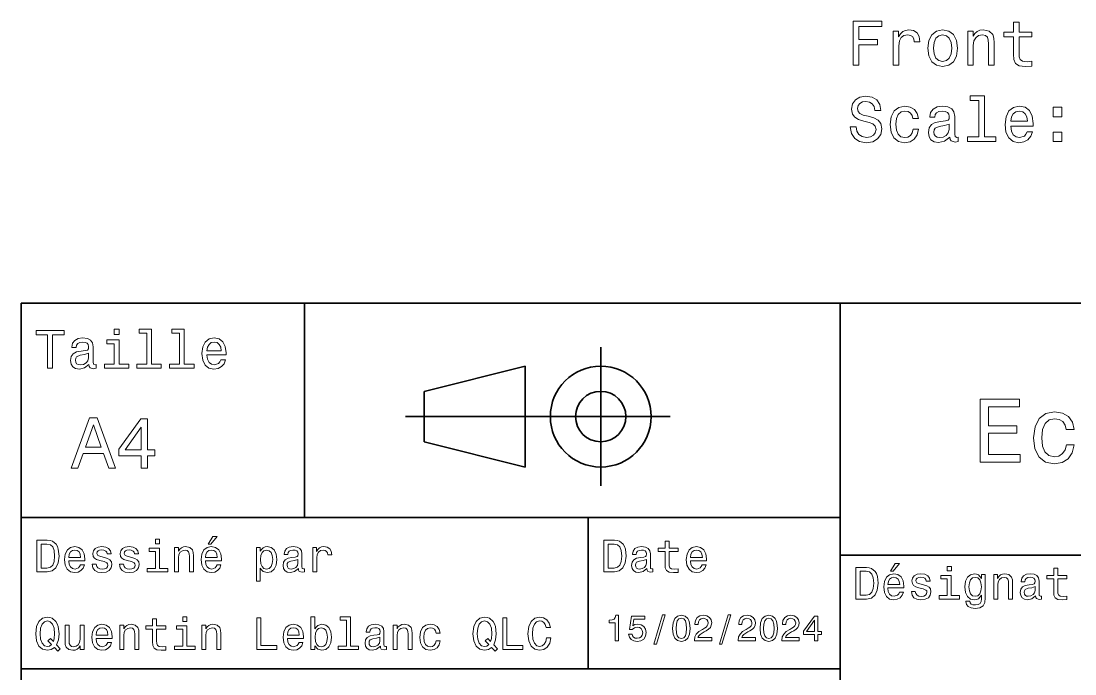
# Model space of a CAD drawing. Extents: x 0 to 297, y 0 to 210.
# Drawn here: x 97 to 180.6, y 40.6 to 92.4 of the extents above; entities that cross this region are included whole.
import ezdxf

# ---------------------------------------------------------------- set-up
doc = ezdxf.new("R2010")
doc.units = 0

msp = doc.modelspace()

# ---------------------------------------------------------------- linework, layer by layer
at = {"color": 7, "lineweight": 35}
for p, q in [((97, 10), (97, 70)), ((97, 70), (287, 70)), ((162, 10), (162, 70)), ((127.5, 61), (148.5, 61)), ((97, 53), (162, 53)), ((162, 50), (287, 50)), ((97, 41), (162, 41))]:
    msp.add_line(p, q, dxfattribs=at)
at = {"color": 7, "lineweight": 35, "ltscale": 0.425}
msp.add_line((119.5, 53), (119.5, 70), dxfattribs=at)
at = {"color": 7, "lineweight": 35, "ltscale": 0.275}
msp.add_line((143, 55.5), (143, 66.5), dxfattribs=at)
at = {"color": 7, "lineweight": 35, "ltscale": 0.206155}
for p, q in [((129, 63), (137, 65)), ((137, 57), (129, 59))]:
    msp.add_line(p, q, dxfattribs=at)
at = {"color": 7, "lineweight": 35, "ltscale": 0.2}
msp.add_line((137, 65), (137, 57), dxfattribs=at)
at = {"color": 7, "lineweight": 35, "ltscale": 0.1}
msp.add_line((129, 59), (129, 63), dxfattribs=at)
at = {"color": 7, "lineweight": 35, "ltscale": 0.3}
msp.add_line((142, 41), (142, 53), dxfattribs=at)
at = {"color": 7, "lineweight": 13}
for points in [[(163.023071, 88.860527), (163.492096, 88.860527), (163.492096, 90.469315), (164.964722, 90.469315), (164.964722, 90.887901), (163.492096, 90.887901), (163.492096, 91.936897), (165.302612, 91.936897), (165.302612, 92.360527), (163.023071, 92.360527)], [(175.752182, 91.099724), (175.752182, 89.743095), (175.78244, 89.304329), (175.923645, 89.00174), (176.20607, 88.825226), (176.685181, 88.764709), (177.209671, 88.789925), (177.209671, 89.17321), (176.826385, 89.142944), (176.478409, 89.183296), (176.291809, 89.309372), (176.211121, 89.521187), (176.195984, 89.818741), (176.195984, 91.099724), (177.209671, 91.099724), (177.209671, 91.477959), (176.195984, 91.477959), (176.195984, 92.269753), (175.752182, 92.269753), (175.752182, 91.477959), (174.985611, 91.477959), (174.985611, 91.099724)], [(166.215439, 88.860527), (166.659241, 88.860527), (166.659241, 90.408798), (166.704636, 90.781998), (166.840805, 91.049286), (167.062698, 91.21067), (167.360245, 91.266144), (167.582153, 91.230843), (167.748581, 91.129982), (167.849442, 90.958511), (167.88475, 90.726524), (168.333588, 90.726524), (168.273071, 91.135025), (168.106644, 91.427528), (167.829269, 91.604042), (167.451035, 91.664558), (167.193817, 91.624214), (166.971924, 91.523354), (166.775238, 91.351883), (166.618896, 91.119896), (166.618896, 91.568741), (166.215439, 91.568741)], [(168.953918, 90.212112), (169.034607, 89.59684), (169.266586, 89.142944), (169.63475, 88.860527), (170.128983, 88.764709), (170.618179, 88.860527), (170.986328, 89.137901), (171.218323, 89.591797), (171.304062, 90.212112), (171.218323, 90.827385), (170.986328, 91.286316), (170.618179, 91.563698), (170.128983, 91.664558), (169.63475, 91.563698), (169.266586, 91.281273), (169.034607, 90.827385)], [(169.407806, 90.217155), (169.453186, 90.671043), (169.594406, 90.998856), (169.82135, 91.200584), (170.128983, 91.271187), (170.43158, 91.200584), (170.658524, 91.003899), (170.799728, 90.671043), (170.850159, 90.217155), (170.799728, 89.758224), (170.658524, 89.425369), (170.43158, 89.22364), (170.128983, 89.158081), (169.82135, 89.22364), (169.594406, 89.425369), (169.453186, 89.758224)], [(172.121063, 88.860527), (172.564865, 88.860527), (172.564865, 90.423927), (172.610245, 90.781998), (172.7565, 91.044243), (172.983444, 91.205627), (173.286041, 91.266144), (173.528122, 91.215714), (173.679413, 91.079544), (173.755066, 90.8526), (173.780273, 90.550011), (173.780273, 88.860527), (174.224091, 88.860527), (174.224091, 90.640785), (174.203918, 90.998856), (174.113129, 91.29641), (173.815582, 91.568741), (173.351608, 91.664558), (173.094406, 91.629257), (172.877548, 91.53344), (172.690948, 91.372055), (172.544693, 91.155197), (172.544693, 91.568741), (172.121063, 91.568741)], [(163.260101, 83.968597), (162.801178, 83.968597), (162.902039, 83.434013), (163.154205, 83.040642), (163.542526, 82.803612), (164.067017, 82.71788), (164.586472, 82.798569), (164.974808, 83.02047), (165.221924, 83.368454), (165.312698, 83.827385), (165.237045, 84.240929), (165.025238, 84.508224), (164.682297, 84.684738), (164.223358, 84.815857), (163.829987, 84.911682), (163.572784, 85.022629), (163.426529, 85.184013), (163.381149, 85.436172), (163.426529, 85.663124), (163.557663, 85.834595), (163.759384, 85.950584), (164.036758, 85.990929), (164.319183, 85.940498), (164.541092, 85.804329), (164.687347, 85.577385), (164.75795, 85.269753), (165.216873, 85.269753), (165.216873, 85.279839), (165.136185, 85.753899), (164.899155, 86.106926), (164.525955, 86.328827), (164.021637, 86.404472), (163.567749, 86.328827), (163.214722, 86.117012), (162.987778, 85.7892), (162.907074, 85.36557), (162.972641, 84.987328), (163.164291, 84.730125), (163.466873, 84.558655), (163.880417, 84.427528), (164.288925, 84.311539), (164.596558, 84.200584), (164.783157, 84.0392), (164.848724, 83.776955), (164.788208, 83.509666), (164.631866, 83.307938), (164.394836, 83.181854), (164.087189, 83.14151), (163.744263, 83.196983), (163.48201, 83.358368), (163.315582, 83.620613)], [(173.003616, 86.061539), (173.003616, 83.186897), (172.090805, 83.186897), (172.090805, 82.813698), (174.355209, 82.813698), (174.355209, 83.186897), (173.447433, 83.186897), (173.447433, 86.434738), (172.307663, 86.434738), (172.307663, 86.061539)], [(167.773788, 84.624214), (168.212555, 84.624214), (168.12178, 85.027672), (167.904922, 85.345398), (167.567017, 85.542084), (167.128265, 85.617729), (166.644119, 85.516869), (166.275955, 85.234444), (166.043976, 84.775513), (165.963272, 84.16024), (166.038925, 83.550011), (166.265869, 83.096115), (166.623932, 82.813698), (167.113129, 82.71788), (167.546844, 82.793526), (167.88475, 83.005341), (168.11673, 83.338196), (168.217606, 83.781998), (167.793976, 83.781998), (167.718323, 83.49958), (167.577103, 83.287758), (167.375381, 83.156639), (167.128265, 83.116295), (166.820633, 83.181854), (166.598724, 83.383583), (166.462555, 83.711395), (166.41716, 84.175369), (166.462555, 84.629257), (166.60376, 84.957069), (166.830719, 85.158798), (167.128265, 85.229401), (167.390503, 85.184013), (167.587189, 85.068024), (167.718323, 84.876381)], [(170.693817, 83.166725), (170.693817, 83.151596), (170.71904, 82.980125), (170.794693, 82.859085), (171.112411, 82.763268), (171.359528, 82.803612), (171.359528, 83.146553), (171.253616, 83.131424), (171.112411, 83.196983), (171.087189, 83.398712), (171.087189, 84.800728), (171.026672, 85.158798), (170.850159, 85.410957), (170.542526, 85.562256), (170.10881, 85.617729), (169.685181, 85.557213), (169.372498, 85.385742), (169.175812, 85.118454), (169.110245, 84.765427), (169.110245, 84.735168), (169.508667, 84.735168), (169.543976, 84.946983), (169.654922, 85.098282), (169.836472, 85.189056), (170.093674, 85.224358), (170.340805, 85.199142), (170.517319, 85.123497), (170.623215, 84.992371), (170.658524, 84.810814), (170.638351, 84.598999), (170.557663, 84.493095), (170.355927, 84.442657), (169.977692, 84.402313), (169.543976, 84.311539), (169.236328, 84.150154), (169.054779, 83.897995), (168.999298, 83.524796), (169.049728, 83.19194), (169.20607, 82.944824), (169.458237, 82.788483), (169.806213, 82.733009), (170.275238, 82.838913)], [(175.54541, 84.0392), (177.320633, 84.0392), (177.325668, 84.245972), (177.24498, 84.825943), (177.023071, 85.259666), (176.670044, 85.521912), (176.201035, 85.617729), (175.742096, 85.516869), (175.389069, 85.234444), (175.162125, 84.775513), (175.081436, 84.170326), (175.157074, 83.550011), (175.384033, 83.096115), (175.73201, 82.813698), (176.185898, 82.71788), (176.579269, 82.78344), (176.902039, 82.95491), (177.139069, 83.227242), (177.275238, 83.590355), (176.836472, 83.590355), (176.745697, 83.388626), (176.614578, 83.237328), (176.241379, 83.116295), (175.953918, 83.171768), (175.737045, 83.348282), (175.59584, 83.635742), (175.54541, 84.024071)], [(178.889069, 84.77047), (179.585037, 84.77047), (179.585037, 85.521912), (178.889069, 85.521912)], [(175.54541, 84.412399), (175.600891, 84.760384), (175.737045, 85.017586), (175.943817, 85.173927), (176.216156, 85.229401), (176.483444, 85.173927), (176.690216, 85.017586), (176.816299, 84.760384), (176.861694, 84.412399)], [(170.643387, 83.761826), (170.58287, 83.49958), (170.421494, 83.297844), (170.179413, 83.166725), (169.881866, 83.121338), (169.690216, 83.146553), (169.554062, 83.227242), (169.468323, 83.368454), (169.4431, 83.56514), (169.463272, 83.741653), (169.543976, 83.867729), (169.86673, 84.008942), (170.275238, 84.069458), (170.643387, 84.190498)], [(178.889069, 82.813698), (179.585037, 82.813698), (179.585037, 83.56514), (178.889069, 83.56514)], [(99.102303, 64.837173), (99.5, 64.837173), (99.5, 67.47406), (100.407784, 67.47406), (100.407784, 67.837173), (98.190201, 67.837173), (98.190201, 67.47406), (99.102303, 67.47406)], [(104.786743, 67.940918), (104.384727, 67.940918), (104.384727, 67.508644), (104.786743, 67.508644)], [(106.969742, 67.621033), (106.969742, 65.157059), (106.187317, 65.157059), (106.187317, 64.837173), (108.128242, 64.837173), (108.128242, 65.157059), (107.350143, 65.157059), (107.350143, 67.940918), (106.373199, 67.940918), (106.373199, 67.621033)], [(109.572044, 67.621033), (109.572044, 65.157059), (108.789627, 65.157059), (108.789627, 64.837173), (110.730545, 64.837173), (110.730545, 65.157059), (109.952454, 65.157059), (109.952454, 67.940918), (108.975502, 67.940918), (108.975502, 67.621033)], [(102.387611, 65.139771), (102.387611, 65.126801), (102.409225, 64.979828), (102.47406, 64.876076), (102.746399, 64.793945), (102.958214, 64.828529), (102.958214, 65.122475), (102.867432, 65.109505), (102.746399, 65.165703), (102.724785, 65.338615), (102.724785, 66.540344), (102.672913, 66.84726), (102.521614, 67.0634), (102.257927, 67.193085), (101.886169, 67.240631), (101.523056, 67.188759), (101.255043, 67.041786), (101.086456, 66.812675), (101.030258, 66.510086), (101.030258, 66.484146), (101.371758, 66.484146), (101.402016, 66.665703), (101.497116, 66.795387), (101.65274, 66.873199), (101.873199, 66.903458), (102.085014, 66.881844), (102.236313, 66.817001), (102.327087, 66.704605), (102.357346, 66.548988), (102.340057, 66.367432), (102.270897, 66.276657), (102.097984, 66.233429), (101.773773, 66.198845), (101.402016, 66.121033), (101.138329, 65.982704), (100.982712, 65.766571), (100.935158, 65.446686), (100.978386, 65.161385), (101.112389, 64.949562), (101.328529, 64.815559), (101.626801, 64.768013), (102.028816, 64.858788)], [(104.773773, 65.157059), (104.773773, 67.080688), (103.796829, 67.080688), (103.796829, 66.756485), (104.393372, 66.756485), (104.393372, 65.157059), (103.615273, 65.157059), (103.615273, 64.837173), (105.560516, 64.837173), (105.560516, 65.157059)], [(111.750717, 65.887604), (113.272339, 65.887604), (113.276657, 66.064842), (113.207497, 66.561958), (113.017288, 66.933716), (112.714699, 67.158501), (112.312683, 67.240631), (111.919312, 67.154175), (111.616714, 66.912102), (111.422188, 66.51873), (111.353027, 66), (111.41787, 65.4683), (111.612396, 65.079247), (111.91066, 64.837173), (112.299713, 64.755043), (112.636887, 64.811234), (112.913544, 64.958214), (113.116714, 65.191643), (113.233429, 65.502876), (112.857346, 65.502876), (112.779541, 65.329971), (112.667145, 65.200287), (112.34726, 65.096542), (112.100868, 65.144089), (111.914986, 65.295387), (111.793945, 65.541786), (111.750717, 65.874634)], [(111.750717, 66.207489), (111.798271, 66.50576), (111.914986, 66.726219), (112.092216, 66.860229), (112.325653, 66.907776), (112.554756, 66.860229), (112.731987, 66.726219), (112.840057, 66.50576), (112.878967, 66.207489)], [(102.344383, 65.649857), (102.292511, 65.425072), (102.154182, 65.252159), (101.946686, 65.139771), (101.691643, 65.100861), (101.527374, 65.122475), (101.41066, 65.191643), (101.337173, 65.312675), (101.315559, 65.481262), (101.332855, 65.632561), (101.402016, 65.740631), (101.678673, 65.861671), (102.028816, 65.913544), (102.344383, 66.017288)], [(173.109512, 57.381123), (176.279541, 57.381123), (176.279541, 57.986309), (173.772339, 57.986309), (173.772339, 59.679394), (176.005768, 59.679394), (176.005768, 60.277374), (173.772339, 60.277374), (173.772339, 61.775936), (176.221893, 61.775936), (176.221893, 62.381123), (173.109512, 62.381123)], [(179.932281, 59.967579), (180.559082, 59.967579), (180.429398, 60.543945), (180.119598, 60.997837), (179.636887, 61.278816), (179.010086, 61.386887), (178.318436, 61.242794), (177.792511, 60.839336), (177.46109, 60.183716), (177.345825, 59.304752), (177.453888, 58.432995), (177.778091, 57.78458), (178.289627, 57.381123), (178.988464, 57.244236), (179.608063, 57.352303), (180.090775, 57.6549), (180.42218, 58.130402), (180.566284, 58.764408), (179.96109, 58.764408), (179.853027, 58.36095), (179.651291, 58.058357), (179.363113, 57.871037), (179.010086, 57.8134), (178.570602, 57.907059), (178.253601, 58.195244), (178.059082, 58.663544), (177.994232, 59.326366), (178.059082, 59.974781), (178.260803, 60.443081), (178.585007, 60.731266), (179.010086, 60.83213), (179.38472, 60.767288), (179.66571, 60.601585), (179.853027, 60.327808)], [(100.982712, 56.9049), (101.51297, 56.9049), (101.933716, 58.080692), (103.530258, 58.080692), (103.951012, 56.9049), (104.492798, 56.9049), (103.028816, 60.910664), (102.440926, 60.910664)], [(102.118156, 58.570606), (102.734871, 60.334293), (103.351585, 58.570606)], [(106.521614, 56.9049), (107.040344, 56.9049), (107.040344, 57.896255), (107.610954, 57.896255), (107.610954, 58.357349), (107.040344, 58.357349), (107.040344, 60.818443), (106.515854, 60.818443), (104.763687, 58.403458), (104.763687, 57.896255), (106.521614, 57.896255)], [(105.247841, 58.357349), (106.521614, 60.149857), (106.521614, 58.357349)], [(99.080688, 51.190563), (98.248558, 51.190563), (98.248558, 48.690563), (99.080688, 48.690563), (99.473343, 48.769814), (99.765129, 49.011169), (99.945244, 49.40382), (100.010086, 49.940563), (99.952446, 50.488113), (99.880402, 50.70425), (99.779541, 50.877163), (99.487755, 51.111313), (99.296829, 51.168949)], [(107.992798, 51.27702), (107.657784, 51.27702), (107.657784, 50.916786), (107.992798, 50.916786)], [(111.84726, 50.88797), (112.059799, 50.88797), (112.560516, 51.500362), (112.207489, 51.500362)], [(144.080688, 51.190563), (143.248566, 51.190563), (143.248566, 48.690563), (144.080688, 48.690563), (144.473343, 48.769814), (144.765137, 49.011169), (144.945251, 49.40382), (145.010086, 49.940563), (144.952454, 50.488113), (144.880402, 50.70425), (144.779541, 50.877163), (144.487747, 51.111313), (144.296829, 51.168949)], [(148.100861, 50.289986), (148.100861, 49.320965), (148.122482, 49.007565), (148.223343, 48.791428), (148.425079, 48.665348), (148.767288, 48.62212), (149.141937, 48.640129), (149.141937, 48.913906), (148.868149, 48.892292), (148.619598, 48.921112), (148.486313, 49.011169), (148.42868, 49.162464), (148.417862, 49.375), (148.417862, 50.289986), (149.141937, 50.289986), (149.141937, 50.560158), (148.417862, 50.560158), (148.417862, 51.125721), (148.100861, 51.125721), (148.100861, 50.560158), (147.553314, 50.560158), (147.553314, 50.289986)], [(99.055473, 50.891571), (99.329254, 50.837536), (99.516571, 50.671829), (99.628242, 50.376442), (99.664268, 49.940563), (99.624641, 49.519093), (99.51297, 49.223705), (99.322044, 49.047192), (99.055473, 48.989555), (98.583572, 48.989555), (98.583572, 50.891571)], [(100.784584, 49.565922), (102.052597, 49.565922), (102.056198, 49.713619), (101.998558, 50.127884), (101.840057, 50.437683), (101.587898, 50.625), (101.252884, 50.693443), (100.925072, 50.621399), (100.672913, 50.41967), (100.510803, 50.091862), (100.453171, 49.659584), (100.507202, 49.216499), (100.669312, 48.892292), (100.91787, 48.690563), (101.242073, 48.62212), (101.523056, 48.668949), (101.753601, 48.791428), (101.922913, 48.98595), (102.020172, 49.245319), (101.706772, 49.245319), (101.64193, 49.101227), (101.548271, 48.993156), (101.2817, 48.9067), (101.07637, 48.946327), (100.921471, 49.072407), (100.820602, 49.27774), (100.784584, 49.555115)], [(100.784584, 49.832493), (100.824211, 50.081055), (100.921471, 50.264771), (101.069168, 50.376442), (101.263687, 50.416069), (101.454613, 50.376442), (101.602303, 50.264771), (101.69236, 50.081055), (101.724785, 49.832493)], [(103.623199, 49.818085), (103.317001, 49.890129), (103.090057, 49.972984), (103.014412, 50.142292), (103.036026, 50.261169), (103.111671, 50.347622), (103.234146, 50.401657), (103.41066, 50.423271), (103.579971, 50.401657), (103.713257, 50.336815), (103.799713, 50.239555), (103.835732, 50.109871), (104.145531, 50.109871), (104.145531, 50.117077), (104.091499, 50.351227), (103.943802, 50.534943), (103.713257, 50.650219), (103.41066, 50.693443), (103.104469, 50.650219), (102.881126, 50.531342), (102.740631, 50.354828), (102.697403, 50.131485), (102.729828, 49.915348), (102.830688, 49.76405), (102.996399, 49.655983), (103.237755, 49.580334), (103.590775, 49.493877), (103.806915, 49.40382), (103.864555, 49.331772), (103.886169, 49.223705), (103.853745, 49.09042), (103.767288, 48.989555), (103.626801, 48.924713), (103.439484, 48.903099), (103.241356, 48.924713), (103.09726, 49.000362), (103, 49.122841), (102.960373, 49.292149), (102.654175, 49.292149), (102.704613, 49.003963), (102.852303, 48.795029), (103.086456, 48.668949), (103.41066, 48.62212), (103.749283, 48.668949), (103.997841, 48.795029), (104.149139, 48.996758), (104.203171, 49.259727), (104.163544, 49.486671), (104.051872, 49.641571), (103.868156, 49.742435)], [(105.791786, 49.818085), (105.485588, 49.890129), (105.258644, 49.972984), (105.182999, 50.142292), (105.204613, 50.261169), (105.280258, 50.347622), (105.40274, 50.401657), (105.579254, 50.423271), (105.748558, 50.401657), (105.881844, 50.336815), (105.9683, 50.239555), (106.004326, 50.109871), (106.314117, 50.109871), (106.314117, 50.117077), (106.260086, 50.351227), (106.112396, 50.534943), (105.881844, 50.650219), (105.579254, 50.693443), (105.273056, 50.650219), (105.049713, 50.531342), (104.909225, 50.354828), (104.865997, 50.131485), (104.898415, 49.915348), (104.999283, 49.76405), (105.164986, 49.655983), (105.406342, 49.580334), (105.759369, 49.493877), (105.975502, 49.40382), (106.033142, 49.331772), (106.054756, 49.223705), (106.022339, 49.09042), (105.935883, 48.989555), (105.795387, 48.924713), (105.60807, 48.903099), (105.409943, 48.924713), (105.265854, 49.000362), (105.168587, 49.122841), (105.12896, 49.292149), (104.822769, 49.292149), (104.873199, 49.003963), (105.020897, 48.795029), (105.255043, 48.668949), (105.579254, 48.62212), (105.91787, 48.668949), (106.166428, 48.795029), (106.317726, 48.996758), (106.371758, 49.259727), (106.33213, 49.486671), (106.220459, 49.641571), (106.036743, 49.742435)], [(107.981987, 48.957134), (107.981987, 50.560158), (107.16787, 50.560158), (107.16787, 50.289986), (107.664986, 50.289986), (107.664986, 48.957134), (107.016571, 48.957134), (107.016571, 48.690563), (108.637611, 48.690563), (108.637611, 48.957134)], [(109.181557, 48.690563), (109.498558, 48.690563), (109.498558, 49.807278), (109.530983, 50.063042), (109.635445, 50.250362), (109.797546, 50.365635), (110.013687, 50.408863), (110.1866, 50.372841), (110.29467, 50.275578), (110.348701, 50.113472), (110.366714, 49.897335), (110.366714, 48.690563), (110.683716, 48.690563), (110.683716, 49.962177), (110.669312, 50.217941), (110.604469, 50.430477), (110.39193, 50.625), (110.060516, 50.693443), (109.876801, 50.668228), (109.721901, 50.599785), (109.588615, 50.484512), (109.484146, 50.329613), (109.484146, 50.625), (109.181557, 50.625)], [(111.627518, 49.565922), (112.895531, 49.565922), (112.899132, 49.713619), (112.841499, 50.127884), (112.682999, 50.437683), (112.430832, 50.625), (112.095825, 50.693443), (111.768013, 50.621399), (111.515854, 50.41967), (111.353745, 50.091862), (111.296112, 49.659584), (111.350143, 49.216499), (111.512245, 48.892292), (111.760803, 48.690563), (112.085014, 48.62212), (112.365997, 48.668949), (112.596542, 48.791428), (112.765854, 48.98595), (112.863113, 49.245319), (112.549713, 49.245319), (112.484871, 49.101227), (112.391212, 48.993156), (112.124641, 48.9067), (111.919312, 48.946327), (111.764412, 49.072407), (111.663544, 49.27774), (111.627518, 49.555115)], [(111.627518, 49.832493), (111.667145, 50.081055), (111.764412, 50.264771), (111.912102, 50.376442), (112.106628, 50.416069), (112.297546, 50.376442), (112.445244, 50.264771), (112.535301, 50.081055), (112.567726, 49.832493)], [(115.986313, 50.326012), (115.986313, 50.625), (115.669312, 50.625), (115.669312, 47.941284), (115.986313, 47.941284), (115.986313, 48.98595), (116.097984, 48.816643), (116.22406, 48.704971), (116.541069, 48.62212), (116.843658, 48.690563), (117.081413, 48.895893), (117.236313, 49.2201), (117.293945, 49.659584), (117.236313, 50.095463), (117.081413, 50.41967), (116.843658, 50.621399), (116.541069, 50.693443), (116.368156, 50.671829), (116.220459, 50.603386), (116.094383, 50.488113)], [(116.48703, 48.9067), (116.274498, 48.953533), (116.119598, 49.097622), (116.022339, 49.331772), (115.989914, 49.659584), (116.022339, 49.983791), (116.119598, 50.217941), (116.274498, 50.358429), (116.48703, 50.408863), (116.681557, 50.358429), (116.836456, 50.21434), (116.933716, 49.98019), (116.969742, 49.659584), (116.933716, 49.335377), (116.836456, 49.097622), (116.681557, 48.953533)], [(119.005043, 48.942726), (119.005043, 48.931919), (119.023056, 48.809441), (119.077087, 48.722984), (119.304031, 48.654541), (119.480545, 48.683357), (119.480545, 48.928314), (119.4049, 48.917507), (119.304031, 48.96434), (119.286026, 49.108429), (119.286026, 50.109871), (119.242798, 50.365635), (119.116714, 50.54575), (118.896973, 50.65382), (118.587173, 50.693443), (118.284584, 50.650219), (118.061241, 50.52774), (117.920746, 50.336815), (117.873917, 50.084656), (117.873917, 50.063042), (118.158501, 50.063042), (118.183716, 50.21434), (118.26297, 50.322407), (118.392654, 50.387249), (118.57637, 50.412464), (118.752884, 50.394455), (118.878967, 50.34042), (118.954613, 50.246758), (118.979828, 50.117077), (118.965416, 49.965778), (118.907784, 49.890129), (118.763687, 49.854107), (118.493515, 49.825291), (118.183716, 49.760448), (117.963974, 49.645176), (117.834297, 49.465057), (117.79467, 49.19849), (117.830688, 48.960735), (117.942368, 48.784222), (118.122482, 48.67255), (118.37104, 48.632927), (118.706055, 48.708576)], [(120.143372, 48.690563), (120.460373, 48.690563), (120.460373, 49.796471), (120.492798, 50.063042), (120.590057, 50.253963), (120.748558, 50.369236), (120.961098, 50.408863), (121.119598, 50.383648), (121.238472, 50.3116), (121.310516, 50.189121), (121.335739, 50.023415), (121.656342, 50.023415), (121.613113, 50.315205), (121.49424, 50.524136), (121.296112, 50.650219), (121.02594, 50.693443), (120.842224, 50.664627), (120.683716, 50.592579), (120.543228, 50.4701), (120.431557, 50.304398), (120.431557, 50.625), (120.143372, 50.625)], [(144.055481, 50.891571), (144.329254, 50.837536), (144.516571, 50.671829), (144.628235, 50.376442), (144.664261, 49.940563), (144.624634, 49.519093), (144.51297, 49.223705), (144.322052, 49.047192), (144.055481, 48.989555), (143.583572, 48.989555), (143.583572, 50.891571)], [(146.656342, 48.942726), (146.656342, 48.931919), (146.674347, 48.809441), (146.728394, 48.722984), (146.955338, 48.654541), (147.131851, 48.683357), (147.131851, 48.928314), (147.056198, 48.917507), (146.955338, 48.96434), (146.937317, 49.108429), (146.937317, 50.109871), (146.894089, 50.365635), (146.768005, 50.54575), (146.548264, 50.65382), (146.23848, 50.693443), (145.935883, 50.650219), (145.71254, 50.52774), (145.572052, 50.336815), (145.525223, 50.084656), (145.525223, 50.063042), (145.809799, 50.063042), (145.835022, 50.21434), (145.914261, 50.322407), (146.043945, 50.387249), (146.227661, 50.412464), (146.404175, 50.394455), (146.530258, 50.34042), (146.605911, 50.246758), (146.631119, 50.117077), (146.616714, 49.965778), (146.559082, 49.890129), (146.414978, 49.854107), (146.144806, 49.825291), (145.835022, 49.760448), (145.61528, 49.645176), (145.485596, 49.465057), (145.445969, 49.19849), (145.481995, 48.960735), (145.593658, 48.784222), (145.773773, 48.67255), (146.022339, 48.632927), (146.357346, 48.708576)], [(150.121765, 49.565922), (151.389771, 49.565922), (151.393372, 49.713619), (151.335739, 50.127884), (151.177231, 50.437683), (150.925079, 50.625), (150.590057, 50.693443), (150.262253, 50.621399), (150.010086, 50.41967), (149.847977, 50.091862), (149.790344, 49.659584), (149.844376, 49.216499), (150.006485, 48.892292), (150.255051, 48.690563), (150.579254, 48.62212), (150.860229, 48.668949), (151.090775, 48.791428), (151.260086, 48.98595), (151.357346, 49.245319), (151.043945, 49.245319), (150.979111, 49.101227), (150.885452, 48.993156), (150.618881, 48.9067), (150.413544, 48.946327), (150.258652, 49.072407), (150.157776, 49.27774), (150.121765, 49.555115)], [(150.121765, 49.832493), (150.161377, 50.081055), (150.258652, 50.264771), (150.406342, 50.376442), (150.600861, 50.416069), (150.791794, 50.376442), (150.939484, 50.264771), (151.029541, 50.081055), (151.061966, 49.832493)], [(118.969025, 49.367798), (118.925797, 49.180477), (118.810516, 49.036385), (118.637611, 48.942726), (118.425072, 48.910305), (118.288185, 48.928314), (118.190926, 48.98595), (118.129684, 49.086815), (118.111671, 49.227306), (118.126083, 49.353386), (118.183716, 49.443443), (118.414268, 49.544312), (118.706055, 49.587536), (118.969025, 49.673992)], [(146.620316, 49.367798), (146.577087, 49.180477), (146.461823, 49.036385), (146.28891, 48.942726), (146.07637, 48.910305), (145.939484, 48.928314), (145.842224, 48.98595), (145.780975, 49.086815), (145.76297, 49.227306), (145.777374, 49.353386), (145.835022, 49.443443), (146.065567, 49.544312), (146.357346, 49.587536), (146.620316, 49.673992)], [(164.080688, 49.030979), (163.248566, 49.030979), (163.248566, 46.530979), (164.080688, 46.530979), (164.473343, 46.610229), (164.765137, 46.851585), (164.945251, 47.244236), (165.010086, 47.780979), (164.952454, 48.328529), (164.880402, 48.544666), (164.779541, 48.717579), (164.487747, 48.951729), (164.296829, 49.009365)], [(164.055481, 48.731987), (164.329254, 48.677952), (164.516571, 48.512245), (164.628235, 48.216858), (164.664261, 47.780979), (164.624634, 47.359509), (164.51297, 47.064121), (164.322052, 46.887608), (164.055481, 46.829971), (163.583572, 46.829971), (163.583572, 48.731987)], [(165.784576, 47.406338), (167.052597, 47.406338), (167.056198, 47.554035), (166.998566, 47.9683), (166.840057, 48.278099), (166.587891, 48.465416), (166.252884, 48.533859), (165.925079, 48.461815), (165.672913, 48.260086), (165.510803, 47.932278), (165.453171, 47.5), (165.507202, 47.056915), (165.669312, 46.732708), (165.917862, 46.530979), (166.242081, 46.462536), (166.523056, 46.509365), (166.753601, 46.631844), (166.922913, 46.826366), (167.020172, 47.085735), (166.706772, 47.085735), (166.641937, 46.941643), (166.548264, 46.833572), (166.281708, 46.747116), (166.07637, 46.786743), (165.921463, 46.912823), (165.820602, 47.118156), (165.784576, 47.395531)], [(166.004318, 48.728386), (166.216858, 48.728386), (166.717575, 49.340778), (166.364548, 49.340778)], [(168.623199, 47.658501), (168.317001, 47.730545), (168.090057, 47.8134), (168.014404, 47.982708), (168.036026, 48.101585), (168.111664, 48.188038), (168.234146, 48.242073), (168.41066, 48.263687), (168.579971, 48.242073), (168.713257, 48.177231), (168.799713, 48.079971), (168.835739, 47.950287), (169.145538, 47.950287), (169.145538, 47.957493), (169.091492, 48.191643), (168.943802, 48.375359), (168.713257, 48.490635), (168.41066, 48.533859), (168.104462, 48.490635), (167.881119, 48.371758), (167.740631, 48.195244), (167.697403, 47.971901), (167.729828, 47.755764), (167.830688, 47.604465), (167.996399, 47.496399), (168.237747, 47.42075), (168.590775, 47.334293), (168.806915, 47.244236), (168.864548, 47.172188), (168.886169, 47.064121), (168.853745, 46.930836), (168.767288, 46.829971), (168.626801, 46.765129), (168.439484, 46.743515), (168.241348, 46.765129), (168.09726, 46.840778), (168, 46.963257), (167.960373, 47.132565), (167.654175, 47.132565), (167.704605, 46.844379), (167.85231, 46.635445), (168.086456, 46.509365), (168.41066, 46.462536), (168.749283, 46.509365), (168.997833, 46.635445), (169.149139, 46.837173), (169.203171, 47.100143), (169.163544, 47.327087), (169.05188, 47.481987), (168.868149, 47.582851)], [(170.824203, 49.117435), (170.489197, 49.117435), (170.489197, 48.757202), (170.824203, 48.757202)], [(173.518738, 46.617435), (173.518738, 48.465416), (173.216141, 48.465416), (173.216141, 48.152016), (172.967575, 48.4366), (172.816284, 48.508644), (172.646973, 48.533859), (172.340775, 48.461815), (172.103027, 48.260086), (171.94812, 47.935879), (171.894089, 47.5), (171.94812, 47.060516), (172.103027, 46.736309), (172.340775, 46.530979), (172.646973, 46.462536), (172.819885, 46.487751), (172.963974, 46.552593), (173.216141, 46.826366), (173.216141, 46.552593), (173.187317, 46.336456), (173.108063, 46.181557), (172.956772, 46.091499), (172.729828, 46.059078), (172.531708, 46.080692), (172.391205, 46.134727), (172.30835, 46.228386), (172.283142, 46.354465), (171.976944, 46.354465), (171.976944, 46.340057), (172.023773, 46.109509), (172.167862, 45.9366), (172.398407, 45.824928), (172.711823, 45.785301), (173.086456, 45.839336), (173.335022, 45.990635), (173.47551, 46.253601)], [(174.181549, 46.530979), (174.498566, 46.530979), (174.498566, 47.647694), (174.530975, 47.903458), (174.635452, 48.090778), (174.797546, 48.206051), (175.013687, 48.249279), (175.1866, 48.213257), (175.294662, 48.115993), (175.348709, 47.953888), (175.366714, 47.737751), (175.366714, 46.530979), (175.683716, 46.530979), (175.683716, 47.802593), (175.669312, 48.058357), (175.604462, 48.270893), (175.391937, 48.465416), (175.060516, 48.533859), (174.876801, 48.508644), (174.721909, 48.440201), (174.588623, 48.324928), (174.484146, 48.170029), (174.484146, 48.465416), (174.181549, 48.465416)], [(177.499283, 46.783142), (177.499283, 46.772335), (177.517288, 46.649857), (177.57132, 46.5634), (177.798264, 46.494957), (177.974777, 46.523773), (177.974777, 46.76873), (177.899139, 46.757923), (177.798264, 46.804756), (177.780258, 46.948845), (177.780258, 47.950287), (177.73703, 48.206051), (177.610947, 48.386166), (177.391205, 48.494236), (177.081406, 48.533859), (176.778824, 48.490635), (176.555481, 48.368156), (176.414978, 48.177231), (176.368149, 47.925072), (176.368149, 47.903458), (176.65274, 47.903458), (176.677948, 48.054756), (176.757202, 48.162823), (176.886887, 48.227665), (177.070602, 48.25288), (177.247116, 48.234871), (177.373199, 48.180836), (177.448853, 48.087173), (177.47406, 47.957493), (177.459656, 47.806194), (177.402023, 47.730545), (177.257919, 47.694523), (176.987747, 47.665707), (176.677948, 47.600864), (176.458206, 47.485592), (176.328537, 47.305473), (176.28891, 47.038906), (176.324921, 46.801151), (176.4366, 46.624638), (176.616714, 46.512966), (176.86528, 46.473343), (177.200287, 46.548992)], [(178.943802, 48.130402), (178.943802, 47.161381), (178.965424, 46.84798), (179.066284, 46.631844), (179.268005, 46.505764), (179.610229, 46.462536), (179.984863, 46.480545), (179.984863, 46.754322), (179.71109, 46.732708), (179.46254, 46.761528), (179.329254, 46.851585), (179.271606, 47.00288), (179.260803, 47.215416), (179.260803, 48.130402), (179.984863, 48.130402), (179.984863, 48.400574), (179.260803, 48.400574), (179.260803, 48.966137), (178.943802, 48.966137), (178.943802, 48.400574), (178.396255, 48.400574), (178.396255, 48.130402)], [(165.784576, 47.672909), (165.824203, 47.921471), (165.921463, 48.105186), (166.069168, 48.216858), (166.263687, 48.256485), (166.454605, 48.216858), (166.60231, 48.105186), (166.692368, 47.921471), (166.724777, 47.672909)], [(170.8134, 46.79755), (170.8134, 48.400574), (169.999283, 48.400574), (169.999283, 48.130402), (170.496399, 48.130402), (170.496399, 46.79755), (169.847977, 46.79755), (169.847977, 46.530979), (171.469025, 46.530979), (171.469025, 46.79755)], [(172.221909, 47.5), (172.254318, 47.820606), (172.351593, 48.058357), (172.502884, 48.198845), (172.704605, 48.249279), (172.917145, 48.198845), (173.075653, 48.058357), (173.172913, 47.820606), (173.208939, 47.5), (173.172913, 47.172188), (173.075653, 46.938038), (172.917145, 46.793949), (172.704605, 46.747116), (172.502884, 46.793949), (172.351593, 46.938038), (172.254318, 47.175793)], [(177.463257, 47.208214), (177.420029, 47.020893), (177.304749, 46.876801), (177.131851, 46.783142), (176.919312, 46.750721), (176.782425, 46.76873), (176.68515, 46.826366), (176.623917, 46.927231), (176.605911, 47.067722), (176.620316, 47.193802), (176.677948, 47.283859), (176.908508, 47.384727), (177.200287, 47.427952), (177.463257, 47.514408)], [(144.14122, 43.224785), (144.403458, 43.224785), (144.403458, 45.239193), (144.207504, 45.239193), (144.155624, 45.0634), (144.05188, 44.945248), (143.893372, 44.876083), (143.674362, 44.853027), (143.674362, 44.648415), (144.14122, 44.648415)], [(145.213257, 43.746399), (145.276657, 43.510086), (145.417877, 43.325649), (145.625366, 43.210377), (145.890488, 43.167149), (146.181564, 43.219021), (146.409225, 43.360233), (146.553314, 43.585014), (146.608078, 43.873199), (146.559082, 44.141212), (146.420761, 44.351585), (146.20462, 44.487034), (145.925079, 44.536022), (145.708939, 44.501442), (145.541794, 44.406342), (145.622482, 44.945248), (146.498566, 44.945248), (146.498566, 45.181557), (145.429398, 45.181557), (145.270905, 44.12104), (145.50145, 44.12104), (145.668594, 44.256485), (145.881851, 44.305477), (146.066284, 44.273777), (146.207504, 44.181557), (146.296829, 44.040348), (146.328537, 43.858791), (146.296829, 43.677235), (146.20462, 43.536022), (146.0634, 43.446686), (145.881851, 43.414986), (145.729111, 43.435158), (145.610962, 43.501442), (145.524506, 43.605186), (145.481277, 43.746399)], [(147.213257, 42.956772), (147.412109, 42.956772), (148.109512, 45.279541), (147.907791, 45.279541)], [(148.703171, 44.201729), (148.746399, 43.749279), (148.881851, 43.426514), (149.097992, 43.230549), (149.397705, 43.167149), (149.694534, 43.230549), (149.910675, 43.426514), (150.043228, 43.749279), (150.08934, 44.201729), (150.043228, 44.651299), (149.98848, 44.829971), (149.910675, 44.976948), (149.694534, 45.172913), (149.397705, 45.239193), (149.097992, 45.172913), (148.881851, 44.974064), (148.746399, 44.651299)], [(150.429398, 43.224785), (151.804047, 43.224785), (151.804047, 43.472622), (150.71759, 43.472622), (150.778107, 43.60807), (150.881851, 43.720463), (151.201736, 43.925072), (151.371765, 44.011528), (151.561966, 44.135448), (151.697418, 44.279541), (151.775223, 44.44957), (151.804047, 44.642651), (151.755051, 44.884727), (151.619598, 45.074928), (151.412109, 45.195965), (151.144104, 45.239193), (150.867447, 45.190201), (150.657059, 45.054756), (150.521622, 44.838619), (150.47551, 44.553314), (150.47551, 44.51297), (150.737762, 44.51297), (150.737762, 44.536022), (150.763687, 44.731991), (150.841507, 44.876083), (150.965424, 44.9683), (151.129684, 45), (151.296829, 44.971184), (151.420746, 44.899136), (151.50145, 44.786743), (151.530258, 44.645535), (151.510086, 44.51297), (151.455338, 44.400578), (151.363113, 44.302593), (151.236313, 44.216141), (151.066284, 44.12392), (150.783859, 43.945248), (150.585022, 43.755043), (150.466858, 43.524498), (150.429398, 43.233429)], [(152.417877, 42.956772), (152.616714, 42.956772), (153.314133, 45.279541), (153.112396, 45.279541)], [(153.899139, 43.224785), (155.273773, 43.224785), (155.273773, 43.472622), (154.187317, 43.472622), (154.247849, 43.60807), (154.351593, 43.720463), (154.671478, 43.925072), (154.841507, 44.011528), (155.031708, 44.135448), (155.167145, 44.279541), (155.244965, 44.44957), (155.273773, 44.642651), (155.224792, 44.884727), (155.08934, 45.074928), (154.881851, 45.195965), (154.613831, 45.239193), (154.337173, 45.190201), (154.126801, 45.054756), (153.991364, 44.838619), (153.945251, 44.553314), (153.945251, 44.51297), (154.207504, 44.51297), (154.207504, 44.536022), (154.233429, 44.731991), (154.311249, 44.876083), (154.435165, 44.9683), (154.599426, 45), (154.766571, 44.971184), (154.890488, 44.899136), (154.971191, 44.786743), (155, 44.645535), (154.979828, 44.51297), (154.925079, 44.400578), (154.832855, 44.302593), (154.706055, 44.216141), (154.536026, 44.12392), (154.253601, 43.945248), (154.054764, 43.755043), (153.9366, 43.524498), (153.899139, 43.233429)], [(155.642654, 44.201729), (155.685883, 43.749279), (155.821335, 43.426514), (156.037476, 43.230549), (156.337173, 43.167149), (156.634003, 43.230549), (156.850143, 43.426514), (156.982712, 43.749279), (157.028824, 44.201729), (156.982712, 44.651299), (156.927963, 44.829971), (156.850143, 44.976948), (156.634003, 45.172913), (156.337173, 45.239193), (156.037476, 45.172913), (155.821335, 44.974064), (155.685883, 44.651299)], [(157.368881, 43.224785), (158.743515, 43.224785), (158.743515, 43.472622), (157.657059, 43.472622), (157.71759, 43.60807), (157.821335, 43.720463), (158.14122, 43.925072), (158.311249, 44.011528), (158.50145, 44.135448), (158.636887, 44.279541), (158.714706, 44.44957), (158.743515, 44.642651), (158.694534, 44.884727), (158.559082, 45.074928), (158.351593, 45.195965), (158.083572, 45.239193), (157.806915, 45.190201), (157.596542, 45.054756), (157.461105, 44.838619), (157.414993, 44.553314), (157.414993, 44.51297), (157.677231, 44.51297), (157.677231, 44.536022), (157.703171, 44.731991), (157.780991, 44.876083), (157.904907, 44.9683), (158.069168, 45), (158.236313, 44.971184), (158.360229, 44.899136), (158.440918, 44.786743), (158.469742, 44.645535), (158.44957, 44.51297), (158.394821, 44.400578), (158.302597, 44.302593), (158.175797, 44.216141), (158.005768, 44.12392), (157.723343, 43.945248), (157.524506, 43.755043), (157.406342, 43.524498), (157.368881, 43.233429)], [(159.965424, 43.224785), (160.224792, 43.224785), (160.224792, 43.720463), (160.510086, 43.720463), (160.510086, 43.951008), (160.224792, 43.951008), (160.224792, 45.181557), (159.96254, 45.181557), (159.086456, 43.974064), (159.086456, 43.720463), (159.965424, 43.720463)], [(99.642654, 42.685879), (99.916428, 42.401295), (100.107346, 42.592216), (99.811958, 42.894814), (99.963257, 43.305473), (100.010086, 43.780979), (99.941643, 44.339336), (99.862389, 44.56628), (99.757927, 44.753601), (99.46254, 45.009365), (99.282417, 45.074207), (99.084297, 45.099422), (98.702446, 45.009365), (98.41066, 44.757202), (98.223343, 44.342937), (98.158501, 43.780979), (98.223343, 43.219021), (98.407059, 42.804756), (98.698845, 42.548992), (99.084297, 42.462536), (99.397697, 42.520172)], [(99.415703, 42.916428), (99.260803, 42.801151), (99.084297, 42.765129), (98.850143, 42.829971), (98.666428, 43.024494), (98.543945, 43.341499), (98.504326, 43.780979), (98.543945, 44.216858), (98.662827, 44.537464), (98.846542, 44.731987), (99.084297, 44.80043), (99.318443, 44.731987), (99.502159, 44.533859), (99.62104, 44.213257), (99.664268, 43.780979), (99.631844, 43.406338), (99.5634, 43.150578), (99.329254, 43.395531), (99.134727, 43.211815)], [(101.998558, 44.465416), (101.681557, 44.465416), (101.681557, 43.348701), (101.645531, 43.089336), (101.541069, 42.902016), (101.37896, 42.786743), (101.166428, 42.750721), (100.997116, 42.779537), (100.889046, 42.865993), (100.827812, 43.013687), (100.8134, 43.222622), (100.8134, 44.465416), (100.496399, 44.465416), (100.496399, 43.193802), (100.507202, 42.938038), (100.575645, 42.725502), (100.784584, 42.530979), (101.119598, 42.462536), (101.299713, 42.487751), (101.454613, 42.552593), (101.587898, 42.664265), (101.695969, 42.826366), (101.695969, 42.530979), (101.998558, 42.530979)], [(102.953171, 43.406338), (104.221184, 43.406338), (104.224785, 43.554035), (104.167145, 43.9683), (104.008644, 44.278099), (103.756485, 44.465416), (103.421471, 44.533859), (103.093658, 44.461815), (102.841499, 44.260086), (102.679398, 43.932278), (102.621758, 43.5), (102.675797, 43.056915), (102.837898, 42.732708), (103.086456, 42.530979), (103.41066, 42.462536), (103.691643, 42.509365), (103.922188, 42.631844), (104.091499, 42.826366), (104.188759, 43.085735), (103.875359, 43.085735), (103.810516, 42.941643), (103.716858, 42.833572), (103.450287, 42.747116), (103.244957, 42.786743), (103.090057, 42.912823), (102.989197, 43.118156), (102.953171, 43.395531)], [(104.844383, 42.530979), (105.161385, 42.530979), (105.161385, 43.647694), (105.193802, 43.903458), (105.298271, 44.090778), (105.460373, 44.206051), (105.676514, 44.249279), (105.849426, 44.213257), (105.957497, 44.115993), (106.011528, 43.953888), (106.029541, 43.737751), (106.029541, 42.530979), (106.346542, 42.530979), (106.346542, 43.802593), (106.33213, 44.058357), (106.267288, 44.270893), (106.054756, 44.465416), (105.723343, 44.533859), (105.539627, 44.508644), (105.384727, 44.440201), (105.251442, 44.324928), (105.146973, 44.170029), (105.146973, 44.465416), (104.844383, 44.465416)], [(107.438042, 44.130402), (107.438042, 43.161381), (107.459656, 42.84798), (107.560516, 42.631844), (107.762245, 42.505764), (108.104469, 42.462536), (108.479111, 42.480545), (108.479111, 42.754322), (108.20533, 42.732708), (107.956772, 42.761528), (107.823486, 42.851585), (107.765854, 43.00288), (107.755043, 43.215416), (107.755043, 44.130402), (108.479111, 44.130402), (108.479111, 44.400574), (107.755043, 44.400574), (107.755043, 44.966137), (107.438042, 44.966137), (107.438042, 44.400574), (106.890488, 44.400574), (106.890488, 44.130402)], [(110.150574, 42.79755), (110.150574, 44.400574), (109.336456, 44.400574), (109.336456, 44.130402), (109.833572, 44.130402), (109.833572, 42.79755), (109.185158, 42.79755), (109.185158, 42.530979), (110.806198, 42.530979), (110.806198, 42.79755)], [(110.161385, 45.117435), (109.82637, 45.117435), (109.82637, 44.757202), (110.161385, 44.757202)], [(111.350143, 42.530979), (111.667145, 42.530979), (111.667145, 43.647694), (111.69957, 43.903458), (111.804031, 44.090778), (111.966141, 44.206051), (112.182274, 44.249279), (112.355186, 44.213257), (112.463257, 44.115993), (112.517288, 43.953888), (112.535301, 43.737751), (112.535301, 42.530979), (112.852303, 42.530979), (112.852303, 43.802593), (112.837898, 44.058357), (112.773056, 44.270893), (112.560516, 44.465416), (112.229103, 44.533859), (112.045387, 44.508644), (111.890488, 44.440201), (111.757202, 44.324928), (111.65274, 44.170029), (111.65274, 44.465416), (111.350143, 44.465416)], [(115.701729, 42.530979), (117.308357, 42.530979), (117.308357, 42.833572), (116.033142, 42.833572), (116.033142, 45.030979), (115.701729, 45.030979)], [(118.133286, 43.406338), (119.401299, 43.406338), (119.4049, 43.554035), (119.34726, 43.9683), (119.188766, 44.278099), (118.9366, 44.465416), (118.601585, 44.533859), (118.273773, 44.461815), (118.021614, 44.260086), (117.859512, 43.932278), (117.801872, 43.5), (117.855911, 43.056915), (118.018013, 42.732708), (118.266571, 42.530979), (118.590775, 42.462536), (118.871758, 42.509365), (119.10231, 42.631844), (119.271614, 42.826366), (119.368881, 43.085735), (119.055481, 43.085735), (118.990631, 42.941643), (118.896973, 42.833572), (118.630402, 42.747116), (118.425072, 42.786743), (118.270172, 42.912823), (118.169312, 43.118156), (118.133286, 43.395531)], [(120.323486, 42.829971), (120.55764, 42.552593), (120.878242, 42.462536), (121.18084, 42.530979), (121.422195, 42.736309), (121.573486, 43.064121), (121.631126, 43.5), (121.573486, 43.935879), (121.418587, 44.260086), (121.18084, 44.461815), (120.878242, 44.533859), (120.561241, 44.440201), (120.431557, 44.324928), (120.323486, 44.170029), (120.323486, 45.117435), (120.006485, 45.117435), (120.006485, 42.530979), (120.323486, 42.530979)], [(122.823486, 44.850864), (122.823486, 42.79755), (122.171471, 42.79755), (122.171471, 42.530979), (123.78891, 42.530979), (123.78891, 42.79755), (123.140488, 42.79755), (123.140488, 45.117435), (122.32637, 45.117435), (122.32637, 44.850864)], [(125.510811, 42.783142), (125.510811, 42.772335), (125.528824, 42.649857), (125.582855, 42.5634), (125.809799, 42.494957), (125.986313, 42.523773), (125.986313, 42.76873), (125.910667, 42.757923), (125.809799, 42.804756), (125.791794, 42.948845), (125.791794, 43.950287), (125.748566, 44.206051), (125.622482, 44.386166), (125.40274, 44.494236), (125.092941, 44.533859), (124.790344, 44.490635), (124.567001, 44.368156), (124.426514, 44.177231), (124.379684, 43.925072), (124.379684, 43.903458), (124.664268, 43.903458), (124.689484, 44.054756), (124.768738, 44.162823), (124.898422, 44.227665), (125.082138, 44.25288), (125.258652, 44.234871), (125.384727, 44.180836), (125.460381, 44.087173), (125.485596, 43.957493), (125.471184, 43.806194), (125.413544, 43.730545), (125.269455, 43.694523), (124.999283, 43.665707), (124.689484, 43.600864), (124.469742, 43.485592), (124.340057, 43.305473), (124.300438, 43.038906), (124.336456, 42.801151), (124.448128, 42.624638), (124.628242, 42.512966), (124.876801, 42.473343), (125.211823, 42.548992)], [(126.530266, 42.530979), (126.847267, 42.530979), (126.847267, 43.647694), (126.879684, 43.903458), (126.984154, 44.090778), (127.146255, 44.206051), (127.362396, 44.249279), (127.535309, 44.213257), (127.643372, 44.115993), (127.697411, 43.953888), (127.715424, 43.737751), (127.715424, 42.530979), (128.032425, 42.530979), (128.032425, 43.802593), (128.018021, 44.058357), (127.953171, 44.270893), (127.740639, 44.465416), (127.409225, 44.533859), (127.22551, 44.508644), (127.07061, 44.440201), (126.937325, 44.324928), (126.832855, 44.170029), (126.832855, 44.465416), (126.530266, 44.465416)], [(129.930847, 43.824207), (130.244232, 43.824207), (130.179398, 44.112392), (130.024506, 44.339336), (129.783142, 44.479828), (129.469742, 44.533859), (129.123932, 44.461815), (128.860962, 44.260086), (128.695251, 43.932278), (128.637619, 43.492794), (128.69165, 43.056915), (128.853745, 42.732708), (129.109512, 42.530979), (129.458939, 42.462536), (129.768738, 42.516571), (130.010086, 42.667866), (130.175797, 42.905621), (130.247849, 43.222622), (129.945251, 43.222622), (129.89122, 43.020893), (129.790344, 42.869595), (129.646255, 42.775936), (129.469742, 42.747116), (129.25, 42.793949), (129.091507, 42.938038), (128.994247, 43.172188), (128.961823, 43.503601), (128.994247, 43.827808), (129.095108, 44.061958), (129.257202, 44.206051), (129.469742, 44.256485), (129.657059, 44.224064), (129.797562, 44.141209), (129.89122, 44.004322)], [(134.340057, 42.685879), (134.613831, 42.401295), (134.804764, 42.592216), (134.509369, 42.894814), (134.660675, 43.305473), (134.707489, 43.780979), (134.639053, 44.339336), (134.559799, 44.56628), (134.455338, 44.753601), (134.159943, 45.009365), (133.979828, 45.074207), (133.781708, 45.099422), (133.399857, 45.009365), (133.108078, 44.757202), (132.920746, 44.342937), (132.855911, 43.780979), (132.920746, 43.219021), (133.104462, 42.804756), (133.396255, 42.548992), (133.781708, 42.462536), (134.095108, 42.520172)], [(134.113113, 42.916428), (133.958221, 42.801151), (133.781708, 42.765129), (133.547546, 42.829971), (133.363831, 43.024494), (133.241364, 43.341499), (133.201736, 43.780979), (133.241364, 44.216858), (133.360229, 44.537464), (133.543945, 44.731987), (133.781708, 44.80043), (134.015854, 44.731987), (134.19957, 44.533859), (134.318451, 44.213257), (134.361679, 43.780979), (134.329254, 43.406338), (134.260803, 43.150578), (134.026657, 43.395531), (133.832138, 43.211815)], [(135.219025, 42.530979), (136.825653, 42.530979), (136.825653, 42.833572), (135.55043, 42.833572), (135.55043, 45.030979), (135.219025, 45.030979)], [(138.702454, 43.460373), (138.630402, 43.15778), (138.511536, 42.941643), (138.345825, 42.808357), (138.151306, 42.765129), (137.917145, 42.829971), (137.733429, 43.024494), (137.610962, 43.341499), (137.57132, 43.780979), (137.610962, 44.216858), (137.729828, 44.537464), (137.913544, 44.731987), (138.151306, 44.80043), (138.324219, 44.764408), (138.471909, 44.663544), (138.587173, 44.501442), (138.666428, 44.278099), (139.008652, 44.278099), (138.900574, 44.620316), (138.713257, 44.879681), (138.457489, 45.041786), (138.151306, 45.099422), (137.769455, 45.009365), (137.477661, 44.757202), (137.290344, 44.342937), (137.22551, 43.780979), (137.290344, 43.219021), (137.477661, 42.804756), (137.769455, 42.548992), (138.151306, 42.462536), (138.486313, 42.530979), (138.756485, 42.721901), (138.947403, 43.035301), (139.048279, 43.460373)], [(148.979828, 44.201729), (149.002884, 44.550434), (149.074936, 44.801155), (149.20462, 44.948128), (149.397705, 45), (149.587906, 44.948128), (149.71759, 44.801155), (149.789627, 44.550434), (149.812683, 44.201729), (149.789627, 43.850143), (149.71759, 43.599426), (149.587906, 43.45245), (149.397705, 43.403458), (149.20462, 43.45245), (149.074936, 43.599426), (149.002884, 43.850143)], [(155.919312, 44.201729), (155.942368, 44.550434), (156.01442, 44.801155), (156.144104, 44.948128), (156.337173, 45), (156.527374, 44.948128), (156.657059, 44.801155), (156.729111, 44.550434), (156.752167, 44.201729), (156.729111, 43.850143), (156.657059, 43.599426), (156.527374, 43.45245), (156.337173, 43.403458), (156.144104, 43.45245), (156.01442, 43.599426), (155.942368, 43.850143)], [(159.328537, 43.951008), (159.965424, 44.847263), (159.965424, 43.951008)], [(102.953171, 43.672909), (102.992798, 43.921471), (103.090057, 44.105186), (103.237755, 44.216858), (103.432274, 44.256485), (103.623199, 44.216858), (103.770897, 44.105186), (103.860954, 43.921471), (103.893372, 43.672909)], [(118.133286, 43.672909), (118.172913, 43.921471), (118.270172, 44.105186), (118.41787, 44.216858), (118.612396, 44.256485), (118.803314, 44.216858), (118.951012, 44.105186), (119.041069, 43.921471), (119.073486, 43.672909)], [(121.306915, 43.5), (121.270897, 43.175793), (121.17363, 42.938038), (121.018738, 42.793949), (120.824211, 42.747116), (120.611671, 42.793949), (120.456772, 42.938038), (120.359512, 43.172188), (120.327087, 43.5), (120.359512, 43.824207), (120.456772, 44.058357), (120.611671, 44.198845), (120.824211, 44.249279), (121.018738, 44.198845), (121.17363, 44.054756), (121.270897, 43.820606)], [(125.474785, 43.208214), (125.431557, 43.020893), (125.316284, 42.876801), (125.143372, 42.783142), (124.93084, 42.750721), (124.793953, 42.76873), (124.696686, 42.826366), (124.635452, 42.927231), (124.617439, 43.067722), (124.631851, 43.193802), (124.689484, 43.283859), (124.920029, 43.384727), (125.211823, 43.427952), (125.474785, 43.514408)]]:
    msp.add_lwpolyline(points, close=True, dxfattribs=at)
at = {"color": 7, "lineweight": 35}
for radius in [4, 2]:
    msp.add_circle((143, 61), radius, dxfattribs=at)

doc.saveas('drawing.dxf')
